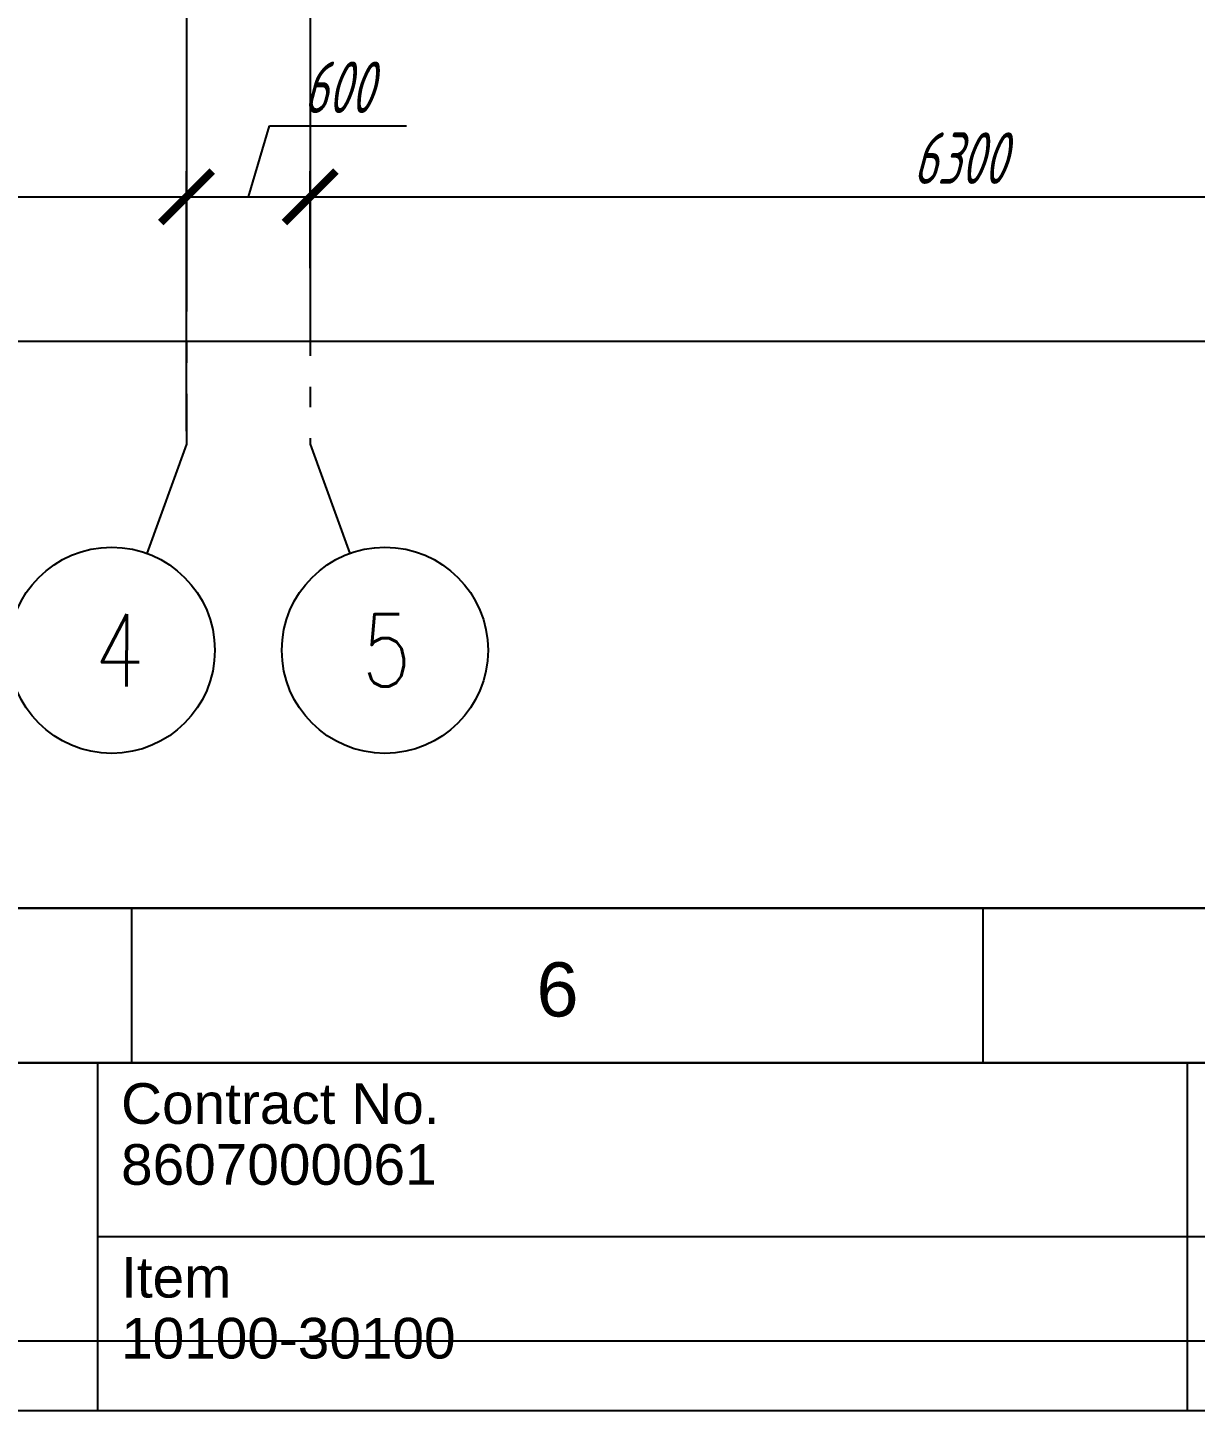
# Model space of a CAD drawing. Header units: inches. Extents: x -21163 to 11874, y -14995 to 6550.
# Drawn here: x -1021 to 4644, y -14995 to -8287 of the extents above; entities that cross this region are included whole.
import ezdxf
from ezdxf.enums import TextEntityAlignment as Align

# ---------------------------------------------------------------- set-up
doc = ezdxf.new("R2010")
doc.units = ezdxf.units.IN
doc.header["$MEASUREMENT"] = 0
doc.linetypes.add('CONTI', pattern=[0])
doc.linetypes.add('GOST2.303 5', pattern=[24, 20, -1.5, 1, -1.5])
doc.layers.get('0').update_dxf_attribs({"color": 8})
for name, color, linetype in [('axis_dim', 8, 'CONTI'), ('BORDER', 7, 'Continuous'), ('GRID_REF', 7, 'Continuous'), ('TITLE_BLOCK', 7, 'Continuous')]:
    doc.layers.add(name, color=color, linetype=linetype)
doc.styles.add('GOST 2.304', font='CS_Gost2304.shx', dxfattribs={"width": 0.8, "oblique": 15})
doc.styles.get("Standard").update_dxf_attribs({"font": 'arial.ttf'})
doc.dimstyles.new('СПДС', dxfattribs={"dimscale": 100, "dimtxt": 2.5, "dimasz": 2.5, "dimexe": 1.25, "dimexo": 0.625, "dimtad": 1, "dimdec": 0, "dimtxsty": 'GOST 2.304', "dimblk": 'ARCHTICK', "dimblk1": 'ARCHTICK', "dimblk2": 'ARCHTICK', "dimcen": 2.5, "dimdle": 2, "dimazin": 2, "dimtfac": 0.75, "dimtmove": 1, "dimatfit": 3, "dimarcsym": 1})

# ---------------------------------------------------------------- blocks, each defined once
blk = doc.blocks.new('_ArchTick')
at = {"color": 0, "linetype": 'ByBlock', "const_width": 0.15}
blk.add_lwpolyline([(-0.5, -0.5), (0.5, 0.5)], dxfattribs=at)
blk = doc.blocks.new('*D43')
at = {"layer": 'axis_dim', "color": 0, "linetype": 'Continuous', "lineweight": -2, "ltscale": 100, "transparency": 16777216}
for p, q in [((-13650.6, -10245.4), (-13650.6, -9682.9)), ((6649.8, -10072.3), (6649.8, -9682.9)), ((-13850.6, -9807.9), (6849.8, -9807.9))]:
    blk.add_line(p, q, dxfattribs=at)
at = {"layer": 'Defpoints', "color": 0, "linetype": 'Continuous', "ltscale": 100, "transparency": 16777216}
for p in [(6649.8, -9807.9), (6649.8, -10134.8), (-13650.6, -10307.9)]:
    blk.add_point(p, dxfattribs=at)
at = {"layer": 'axis_dim', "color": 0, "linetype": 'Continuous', "lineweight": -2, "ltscale": 100, "transparency": 16777216, "xscale": 250, "yscale": 250, "zscale": 250, "rotation": 180}
blk.add_blockref('_ArchTick', (-13650.6, -9807.9), dxfattribs=at)
at = {"layer": 'axis_dim', "color": 0, "linetype": 'Continuous', "lineweight": -2, "ltscale": 100, "transparency": 16777216, "xscale": 250, "yscale": 250, "zscale": 250}
blk.add_blockref('_ArchTick', (6649.8, -9807.9), dxfattribs=at)
at = {"layer": 'axis_dim', "color": 0, "linetype": 'Continuous', "lineweight": -3, "ltscale": 100, "transparency": 16777216, "insert": (-3500.4, -9620.4), "char_height": 250, "attachment_point": 5, "style": 'GOST 2.304'}
blk.add_mtext('\\A1;20300', dxfattribs=at)
blk = doc.blocks.new('*D46')
at = {"layer": 'axis_dim', "color": 0, "linetype": 'Continuous', "lineweight": -2, "ltscale": 100, "transparency": 16777216}
for p, q in [((-4750.6, -10245.4), (-4750.6, -8982.9)), ((-250.6, -10245.4), (-250.6, -8982.9)), ((-4950.6, -9107.9), (-50.6, -9107.9))]:
    blk.add_line(p, q, dxfattribs=at)
at = {"layer": 'Defpoints', "color": 0, "linetype": 'Continuous', "ltscale": 100, "transparency": 16777216}
for p in [(-250.6, -9107.9), (-4750.6, -10307.9), (-250.6, -10307.9)]:
    blk.add_point(p, dxfattribs=at)
at = {"layer": 'axis_dim', "color": 0, "linetype": 'Continuous', "lineweight": -2, "ltscale": 100, "transparency": 16777216, "xscale": 250, "yscale": 250, "zscale": 250, "rotation": 180}
blk.add_blockref('_ArchTick', (-4750.6, -9107.9), dxfattribs=at)
at = {"layer": 'axis_dim', "color": 0, "linetype": 'Continuous', "lineweight": -2, "ltscale": 100, "transparency": 16777216, "xscale": 250, "yscale": 250, "zscale": 250}
blk.add_blockref('_ArchTick', (-250.6, -9107.9), dxfattribs=at)
at = {"layer": 'axis_dim', "color": 0, "linetype": 'Continuous', "lineweight": -3, "ltscale": 100, "transparency": 16777216, "insert": (-2500.6, -8920.4), "char_height": 250, "attachment_point": 5, "style": 'GOST 2.304'}
blk.add_mtext('\\A1;4500', dxfattribs=at)
blk = doc.blocks.new('*D39')
at = {"layer": 'axis_dim', "color": 0, "linetype": 'Continuous', "lineweight": -2, "ltscale": 100, "transparency": 16777216}
for p, q in [((49.6, -9107.9), (152.7, -8764.2)), ((152.7, -8764.2), (817.6, -8764.2)), ((-250.6, -9454.6), (-250.6, -8982.9)), ((349.8, -9454.6), (349.8, -8982.9)), ((-450.6, -9107.9), (549.8, -9107.9))]:
    blk.add_line(p, q, dxfattribs=at)
at = {"layer": 'Defpoints', "color": 0, "linetype": 'Continuous', "ltscale": 100, "transparency": 16777216}
for p in [(349.8, -9107.9), (-250.6, -9517.1), (349.8, -9517.1)]:
    blk.add_point(p, dxfattribs=at)
at = {"layer": 'axis_dim', "color": 0, "linetype": 'Continuous', "lineweight": -2, "ltscale": 100, "transparency": 16777216, "xscale": 250, "yscale": 250, "zscale": 250, "rotation": 180}
blk.add_blockref('_ArchTick', (-250.6, -9107.9), dxfattribs=at)
at = {"layer": 'axis_dim', "color": 0, "linetype": 'Continuous', "lineweight": -2, "ltscale": 100, "transparency": 16777216, "xscale": 250, "yscale": 250, "zscale": 250}
blk.add_blockref('_ArchTick', (349.8, -9107.9), dxfattribs=at)
at = {"layer": 'axis_dim', "color": 0, "linetype": 'Continuous', "lineweight": -3, "ltscale": 100, "transparency": 16777216, "insert": (485.2, -8576.7), "char_height": 250, "attachment_point": 5, "style": 'GOST 2.304'}
blk.add_mtext('\\A1;600', dxfattribs=at)
blk = doc.blocks.new('*D40')
at = {"layer": 'axis_dim', "color": 0, "linetype": 'Continuous', "lineweight": -2, "ltscale": 100, "transparency": 16777216}
for p, q in [((349.8, -9454.6), (349.8, -8982.9)), ((6649.8, -9454.6), (6649.8, -8982.9)), ((149.8, -9107.9), (6849.8, -9107.9))]:
    blk.add_line(p, q, dxfattribs=at)
at = {"layer": 'Defpoints', "color": 0, "linetype": 'Continuous', "ltscale": 100, "transparency": 16777216}
for p in [(6649.8, -9107.9), (349.8, -9517.1), (6649.8, -9517.1)]:
    blk.add_point(p, dxfattribs=at)
at = {"layer": 'axis_dim', "color": 0, "linetype": 'Continuous', "lineweight": -2, "ltscale": 100, "transparency": 16777216, "xscale": 250, "yscale": 250, "zscale": 250, "rotation": 180}
blk.add_blockref('_ArchTick', (349.8, -9107.9), dxfattribs=at)
at = {"layer": 'axis_dim', "color": 0, "linetype": 'Continuous', "lineweight": -2, "ltscale": 100, "transparency": 16777216, "xscale": 250, "yscale": 250, "zscale": 250}
blk.add_blockref('_ArchTick', (6649.8, -9107.9), dxfattribs=at)
at = {"layer": 'axis_dim', "color": 0, "linetype": 'Continuous', "lineweight": -3, "ltscale": 100, "transparency": 16777216, "insert": (3499.8, -8920.4), "char_height": 250, "attachment_point": 5, "style": 'GOST 2.304'}
blk.add_mtext('\\A1;6300', dxfattribs=at)

msp = doc.modelspace()

# ---------------------------------------------------------------- linework, layer by layer
at = {"layer": 'axis_dim', "linetype": 'GOST2.303 5', "lineweight": 25, "ltscale": 100}
for points in [[(349.8, 1720.7), (349.8, -10307.9)], [(-250.6, -7664), (-250.6, -10307.9)], [(-250.6, -10307.9), (-442.7, -10837.9)], [(349.8, -10307.9), (541.9, -10837.9)]]:
    msp.add_lwpolyline(points, dxfattribs=at)
at = {"layer": 'axis_dim', "color": 8, "linetype": 'Continuous', "lineweight": 25, "ltscale": 100, "true_color": 0x000000}
for centre in [(-613.1, -11307.9), (712.3, -11307.9)]:
    msp.add_circle(centre, 500, dxfattribs=at)
at = {"layer": 'BORDER'}
for points in [[(-21163.2, -14995.2), (11873.5, -14995.2), (11873.5, 6549.6), (-21163.2, 6549.6)], [(-20412.4, -12558.8), (11122.7, -12558.8), (11122.7, 5798.8), (-20412.4, 5798.8)]]:
    msp.add_lwpolyline(points, close=True, dxfattribs=at)
at = {"layer": 'GRID_REF'}
for p, q in [((-515.2, -13309.6), (-515.2, -12558.8)), ((3614.4, -13309.6), (3614.4, -12558.8))]:
    msp.add_line(p, q, dxfattribs=at)
msp.add_lwpolyline([(-21163.2, -13309.6), (11873.5, -13309.6), (11873.5, -12558.8), (-21163.2, -12558.8)], close=True, dxfattribs=at)
at = {"layer": 'TITLE_BLOCK'}
for p, q in [((-680.4, -14995.2), (-680.4, -13309.6)), ((4605.5, -14995.2), (4605.5, -13309.6)), ((-680.4, -14152.4), (11873.5, -14152.4)), ((-21163.2, -14658.1), (11873.5, -14658.1))]:
    msp.add_line(p, q, dxfattribs=at)
msp.add_lwpolyline([(-21163.2, -14995.2), (11873.5, -14995.2), (11873.5, -13309.6), (-21163.2, -13309.6)], close=True, dxfattribs=at)

# ---------------------------------------------------------------- texts
at = {"layer": 'axis_dim', "color": 8, "linetype": 'Continuous', "lineweight": 25, "ltscale": 100, "true_color": 0x000000, "char_height": 350, "attachment_point": 1, "style": 'GOST 2.304'}
for s, insert, width in [('\\Fsimplex.shx;\\W0.8000000000;\\Q0.2617993878;\\T1.0000000000;\\o\\l4', (-697.3, -11132.9), 466.282), ('\\Fsimplex.shx;\\W0.8000000000;\\Q0.2617993878;\\T1.0000000000;\\o\\l5', (599.3, -11132.9), 502.201)]:
    msp.add_mtext(s, dxfattribs=dict(at, insert=insert, width=width))
at = {"layer": 'GRID_REF'}
msp.add_text('6', height=262.8, dxfattribs=at).set_placement((1549.6, -13084.4), align=Align.CENTER)
at = {"layer": 'TITLE_BLOCK'}
for s, height, p in [('Contract No.', 197.094, (-567.8, -13605.3)), ('8607000061', 197.09, (-567.8, -13900.9)), ('Item', 197.09, (-567.8, -14448.1)), ('10100-30100', 197.094, (-567.8, -14743.7))]:
    msp.add_text(s, height=height, dxfattribs=at).set_placement(p)

# ---------------------------------------------------------------- dimensions: what is measured, and where the dimension line sits
at = {"layer": 'axis_dim', "color": 8, "linetype": 'Continuous', "lineweight": -3, "ltscale": 100, "true_color": 0x000000}
for base, p1, p2, picture, middle in [((349.8, -9107.9), (-250.6, -9517.1), (349.8, -9517.1), '*D39', (215.2, -8576.7)), ((-250.6, -9107.9), (-4750.6, -10307.9), (-250.6, -10307.9), '*D46', (-2500.6, -8920.4)), ((6649.8, -9107.9), (349.8, -9517.1), (6649.8, -9517.1), '*D40', (3499.8, -8920.4)), ((6649.8, -9807.9), (-13650.6, -10307.9), (6649.8, -10134.8), '*D43', (-3500.4, -9620.4))]:
    dim = msp.add_linear_dim(base=base, p1=p1, p2=p2, dimstyle='СПДС', override={"dimscale": 100, "dimsah": 1}, dxfattribs=at)
    dim.commit()
    dim.dimension.update_dxf_attribs({"geometry": picture, "text_midpoint": middle})

doc.saveas('drawing.dxf')
